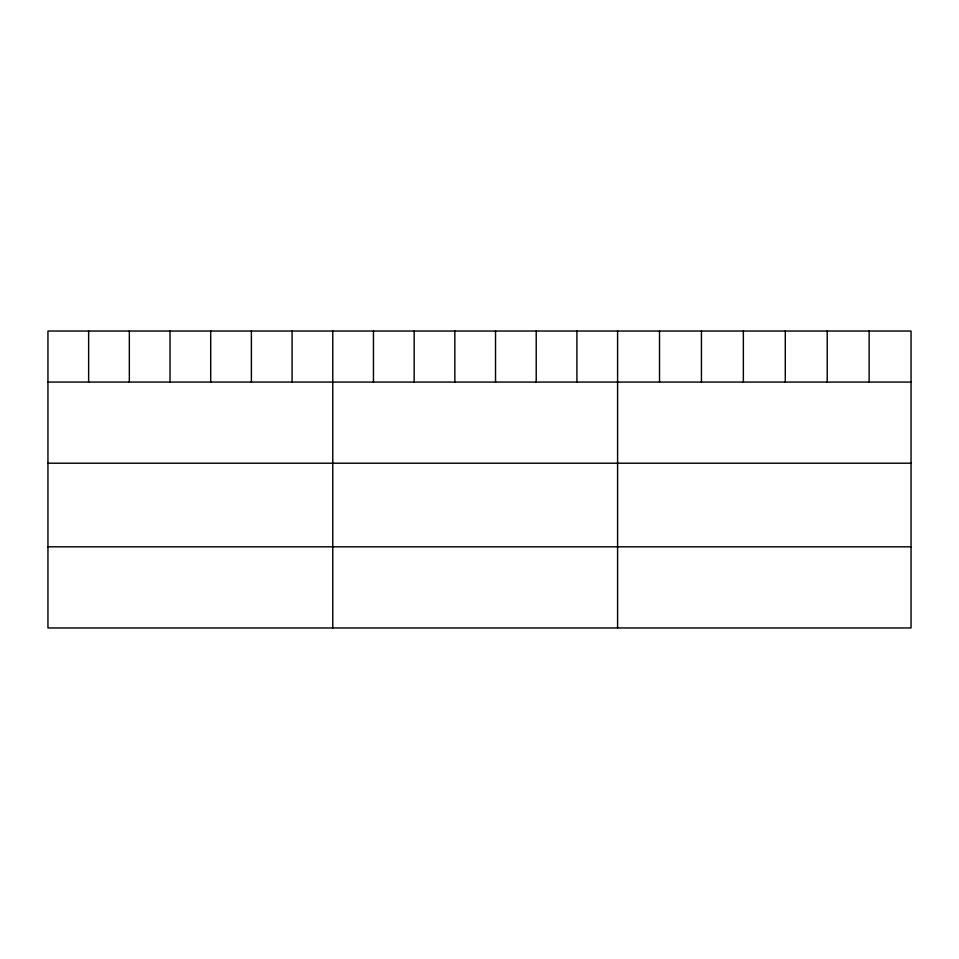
<?xml version="1.0" encoding="UTF-8"?>
<svg xmlns="http://www.w3.org/2000/svg" width="959" height="959" viewBox="0 0 959 959"><rect width="100%" height="100%" fill="white"/><g stroke="black" fill="none" stroke-linecap="round" stroke-linejoin="round"><path stroke-width="1.44" d="M911.05 382.066L911.05 627.965L47.95 627.965L47.95 331.035L911.05 331.035L911.05 382.066L47.95 382.066M47.95 463.209L911.05 463.209M47.95 546.81L911.05 546.81M869.13 331.035L869.13 382.066M827.209 331.035L827.209 382.066M785.289 331.035L785.289 382.066M743.357 331.035L743.357 382.066M701.437 331.035L701.437 382.066M659.516 331.035L659.516 382.066M617.596 331.035L617.596 627.965M576.91 331.035L576.91 382.066M536.213 331.035L536.213 382.066M495.527 331.035L495.527 382.066M454.842 331.035L454.842 382.066M414.156 331.035L414.156 382.066M373.459 331.035L373.459 382.066M332.773 331.035L332.773 627.965M292.087 331.035L292.087 382.066M251.39 331.035L251.39 382.066M210.704 331.035L210.704 382.066M170.019 331.035L170.019 382.066M129.333 331.035L129.333 382.066M88.636 331.035L88.636 382.066"/></g></svg>
